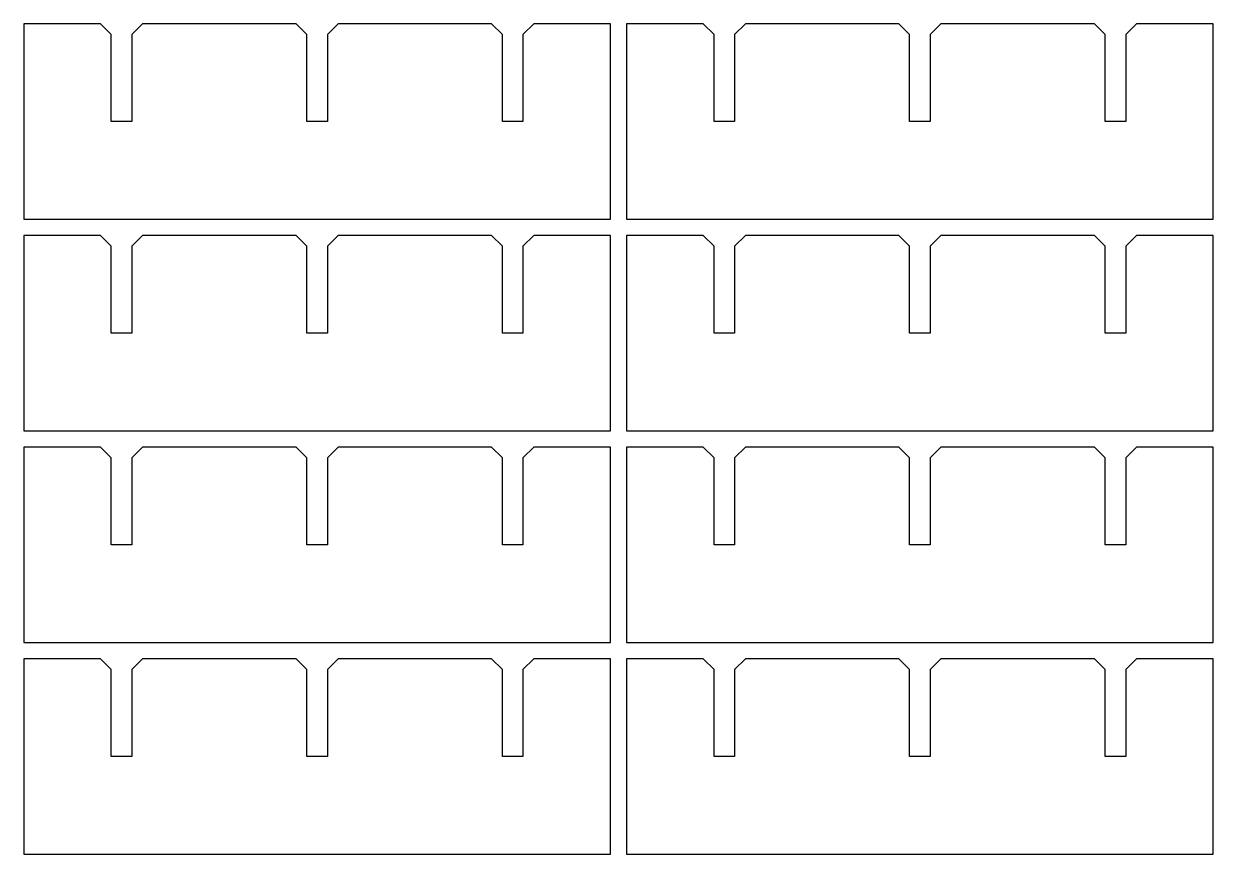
# Model space of a CAD drawing. Header units: millimetres. Extents: x 18 to 238, y 0 to 154.
import ezdxf

# ---------------------------------------------------------------- set-up
doc = ezdxf.new("R2010")
doc.units = ezdxf.units.MM
doc.layers.get('0').update_dxf_attribs({"linetype": 'CONTINUOUS'})

msp = doc.modelspace()

# ---------------------------------------------------------------- linework, layer by layer
for points in [[(18.1, 153.8), (18.1, 117.6), (126.7, 117.6), (126.7, 153.8), (112.5, 153.8), (110.5, 151.8), (110.5, 135.7), (106.7, 135.7), (106.7, 151.8), (104.7, 153.8), (76.3, 153.8), (74.3, 151.8), (74.3, 135.7), (70.5, 135.7), (70.5, 151.8), (68.5, 153.8), (40.1, 153.8), (38.1, 151.8), (38.1, 135.7), (34.3, 135.7), (34.3, 151.8), (32.3, 153.8)], [(129.7, 153.8), (129.7, 117.6), (238.3, 117.6), (238.3, 153.8), (224.1, 153.8), (222.1, 151.8), (222.1, 135.7), (218.3, 135.7), (218.3, 151.8), (216.3, 153.8), (187.9, 153.8), (185.9, 151.8), (185.9, 135.7), (182.1, 135.7), (182.1, 151.8), (180.1, 153.8), (151.7, 153.8), (149.7, 151.8), (149.7, 135.7), (145.9, 135.7), (145.9, 151.8), (143.9, 153.8)], [(18.1, 114.6), (18.1, 78.4), (126.7, 78.4), (126.7, 114.6), (112.5, 114.6), (110.5, 112.6), (110.5, 96.5), (106.7, 96.5), (106.7, 112.6), (104.7, 114.6), (76.3, 114.6), (74.3, 112.6), (74.3, 96.5), (70.5, 96.5), (70.5, 112.6), (68.5, 114.6), (40.1, 114.6), (38.1, 112.6), (38.1, 96.5), (34.3, 96.5), (34.3, 112.6), (32.3, 114.6)], [(129.7, 114.6), (129.7, 78.4), (238.3, 78.4), (238.3, 114.6), (224.1, 114.6), (222.1, 112.6), (222.1, 96.5), (218.3, 96.5), (218.3, 112.6), (216.3, 114.6), (187.9, 114.6), (185.9, 112.6), (185.9, 96.5), (182.1, 96.5), (182.1, 112.6), (180.1, 114.6), (151.7, 114.6), (149.7, 112.6), (149.7, 96.5), (145.9, 96.5), (145.9, 112.6), (143.9, 114.6)], [(18.1, 75.4), (18.1, 39.2), (126.7, 39.2), (126.7, 75.4), (112.5, 75.4), (110.5, 73.4), (110.5, 57.3), (106.7, 57.3), (106.7, 73.4), (104.7, 75.4), (76.3, 75.4), (74.3, 73.4), (74.3, 57.3), (70.5, 57.3), (70.5, 73.4), (68.5, 75.4), (40.1, 75.4), (38.1, 73.4), (38.1, 57.3), (34.3, 57.3), (34.3, 73.4), (32.3, 75.4)], [(129.7, 75.4), (129.7, 39.2), (238.3, 39.2), (238.3, 75.4), (224.1, 75.4), (222.1, 73.4), (222.1, 57.3), (218.3, 57.3), (218.3, 73.4), (216.3, 75.4), (187.9, 75.4), (185.9, 73.4), (185.9, 57.3), (182.1, 57.3), (182.1, 73.4), (180.1, 75.4), (151.7, 75.4), (149.7, 73.4), (149.7, 57.3), (145.9, 57.3), (145.9, 73.4), (143.9, 75.4)], [(18.1, 36.2), (18.1, 0), (126.7, 0), (126.7, 36.2), (112.5, 36.2), (110.5, 34.2), (110.5, 18.1), (106.7, 18.1), (106.7, 34.2), (104.7, 36.2), (76.3, 36.2), (74.3, 34.2), (74.3, 18.1), (70.5, 18.1), (70.5, 34.2), (68.5, 36.2), (40.1, 36.2), (38.1, 34.2), (38.1, 18.1), (34.3, 18.1), (34.3, 34.2), (32.3, 36.2)], [(129.7, 36.2), (129.7, 0), (238.3, 0), (238.3, 36.2), (224.1, 36.2), (222.1, 34.2), (222.1, 18.1), (218.3, 18.1), (218.3, 34.2), (216.3, 36.2), (187.9, 36.2), (185.9, 34.2), (185.9, 18.1), (182.1, 18.1), (182.1, 34.2), (180.1, 36.2), (151.7, 36.2), (149.7, 34.2), (149.7, 18.1), (145.9, 18.1), (145.9, 34.2), (143.9, 36.2)]]:
    msp.add_lwpolyline(points, close=True)

doc.saveas('drawing.dxf')
